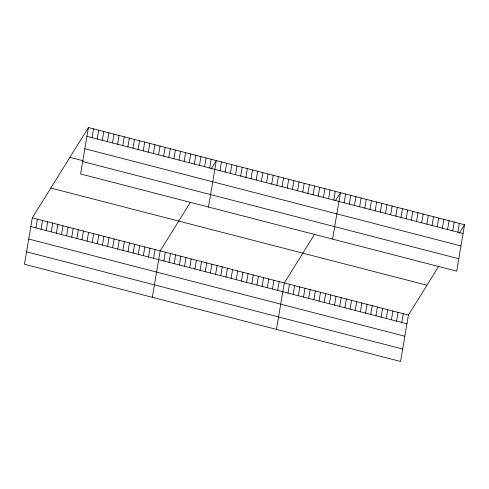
<?xml version="1.0" encoding="UTF-8"?>
<svg xmlns="http://www.w3.org/2000/svg" width="489" height="489" viewBox="0 0 489 489"><rect width="100%" height="100%" fill="white"/><g stroke="black" fill="none" stroke-linecap="round" stroke-linejoin="round"><path stroke-width="0.73" d="M88.423 127.543L80.575 173.968L456.695 271.169L464.55 224.744L88.423 127.543L32.305 217.831L24.45 264.256L400.577 361.457L408.425 315.032L438.871 266.053M35.935 227.923L37.415 219.151M41.052 229.243L42.531 220.478M46.168 230.563L47.647 221.798M51.278 231.89L52.763 223.118M56.394 233.21L57.879 224.439M61.51 234.531L62.995 225.765M66.626 235.851L68.112 227.085M71.742 237.177L73.222 228.406M92.054 137.635L93.54 128.87M76.859 238.498L78.338 229.732M97.17 138.955L98.656 130.19M81.975 239.818L83.454 231.052M102.287 140.282L103.772 131.51M87.085 241.144L88.57 232.373M107.403 141.602L108.888 132.831M92.201 242.465L93.686 233.693M112.519 142.922L113.998 134.157M97.317 243.785L98.802 235.02M117.635 144.243L119.114 135.477M102.433 245.105L103.919 236.34M122.751 145.569L124.23 136.798M107.549 246.432L109.029 237.66M127.861 146.889L129.347 138.118M112.666 247.752L114.145 238.98M132.977 148.21L134.463 139.444M117.782 249.072L119.261 240.307M138.094 149.53L139.579 140.765M122.892 250.392L124.377 241.627M143.21 150.857L144.695 142.085M128.008 251.719L129.493 242.947M148.326 152.177L149.811 143.405M133.124 253.039L134.609 244.268M153.442 153.497L154.921 144.732M138.24 254.359L139.726 245.594M158.558 154.817L160.037 146.052M143.356 255.68L144.842 246.914M163.668 156.144L165.154 147.372M148.473 257.006L149.952 248.235M168.784 157.464L170.27 148.693M153.589 258.326L155.068 249.555M173.901 158.784L175.386 150.019M152.33 297.306L160.184 250.881L190.288 202.446M179.017 160.105L180.502 151.339M163.876 260.985L165.355 252.214M184.133 161.431L185.618 152.66M169.047 262.318L170.527 253.553M189.249 162.751L190.728 153.986M174.218 263.657L175.698 254.891M194.365 164.072L195.844 155.306M179.39 264.995L180.869 256.224M199.475 165.398L200.961 156.627M184.561 266.328L186.046 257.562M204.591 166.718L206.077 157.947M189.732 267.666L191.217 258.901M209.708 168.039L211.193 159.273M194.903 269.005L196.389 260.234M208.455 207.018L216.309 160.594L211.016 169.108M200.074 270.338L201.56 261.572M219.995 170.698L221.48 161.926M205.246 271.676L206.731 262.911M225.166 172.036L226.651 163.265M210.417 273.015L211.902 264.243M230.337 173.369L231.823 164.604M215.588 274.347L217.073 265.582M235.509 174.707L236.994 165.936M220.765 275.686L222.244 266.915M240.686 176.046L242.165 167.275M225.936 277.025L227.416 268.253M245.857 177.379L247.336 168.613M231.108 278.357L232.587 269.592M251.028 178.717L252.507 169.946M236.279 279.696L237.758 270.924M256.199 180.05L257.679 171.284M241.45 281.034L242.935 272.263M261.37 181.388L262.85 172.623M246.621 282.367L248.106 273.602M266.542 182.727L268.027 173.956M251.792 283.706L253.278 274.934M271.713 184.06L273.198 175.294M256.963 285.038L258.449 276.273M276.884 185.398L278.369 176.633M262.135 286.377L263.62 277.611M282.055 186.737L283.541 177.965M267.306 287.715L268.791 278.944M287.226 188.069L288.712 179.304M272.477 289.048L273.962 280.283M292.398 189.408L293.883 180.643M277.654 290.387L279.133 281.621M297.569 190.747L299.054 181.975M276.456 329.378L284.305 282.954L314.751 233.974M302.746 192.079L304.225 183.314M287.997 293.058L289.476 284.292M307.917 193.418L309.396 184.646M293.168 294.396L294.647 285.631M313.088 194.756L314.568 185.985M298.339 295.735L299.824 286.964M318.26 196.089L319.739 187.324M303.51 297.067L304.995 288.302M323.431 197.428L324.916 188.656M308.681 298.406L310.167 289.635M328.602 198.766L330.087 189.995M313.852 299.745L315.338 290.973M333.773 200.099L335.258 191.333M319.024 301.077L320.509 292.312M332.575 239.09L340.43 192.666L335.466 200.649M324.195 302.416L325.68 293.644M344.115 202.77L345.601 194.005M329.366 303.755L330.851 294.983M349.287 204.109L350.772 195.343M334.543 305.087L336.022 296.322M354.458 205.447L355.943 196.676M339.714 306.426L341.194 297.654M359.635 206.78L361.114 198.014M344.886 307.758L346.365 298.993M364.806 208.118L366.285 199.353M350.057 309.097L351.536 300.332M369.977 209.457L371.457 200.686M355.228 310.436L356.707 301.664M375.149 210.79L376.628 202.024M360.399 311.768L361.884 303.003M380.32 212.128L381.805 203.363M365.57 313.107L367.056 304.341M385.491 213.467L386.976 204.695M370.741 314.445L372.227 305.674M390.662 214.799L392.147 206.034M375.913 315.778L377.398 307.013M395.833 216.138L397.319 207.367M381.084 317.116L382.569 308.351M401.004 217.477L402.49 208.705M386.255 318.455L387.74 309.684M406.176 218.809L407.661 210.044M391.432 319.788L392.911 311.022M411.347 220.148L412.832 211.376M396.603 321.126L398.083 312.355M416.524 221.486L418.003 212.715M401.775 322.465L403.254 313.694M421.695 222.819L423.174 214.054M426.866 224.158L428.346 215.386M432.038 225.49L433.517 216.725M437.209 226.829L438.694 218.063M442.38 228.167L443.865 219.396M447.551 229.5L449.036 220.735M452.722 230.839L454.208 222.073M457.893 232.177L459.379 223.406M459.257 233.259L464.55 224.744M86.944 136.315L463.065 233.51M84.841 148.742L460.968 245.936M69.903 157.342L83.057 160.74M82.672 161.541L458.798 258.742M50.825 188.039L426.946 285.234M32.305 217.831L408.425 315.032M30.819 226.603L406.946 323.797M28.717 239.029L404.843 336.224M26.553 251.829L402.679 349.03"/></g></svg>
